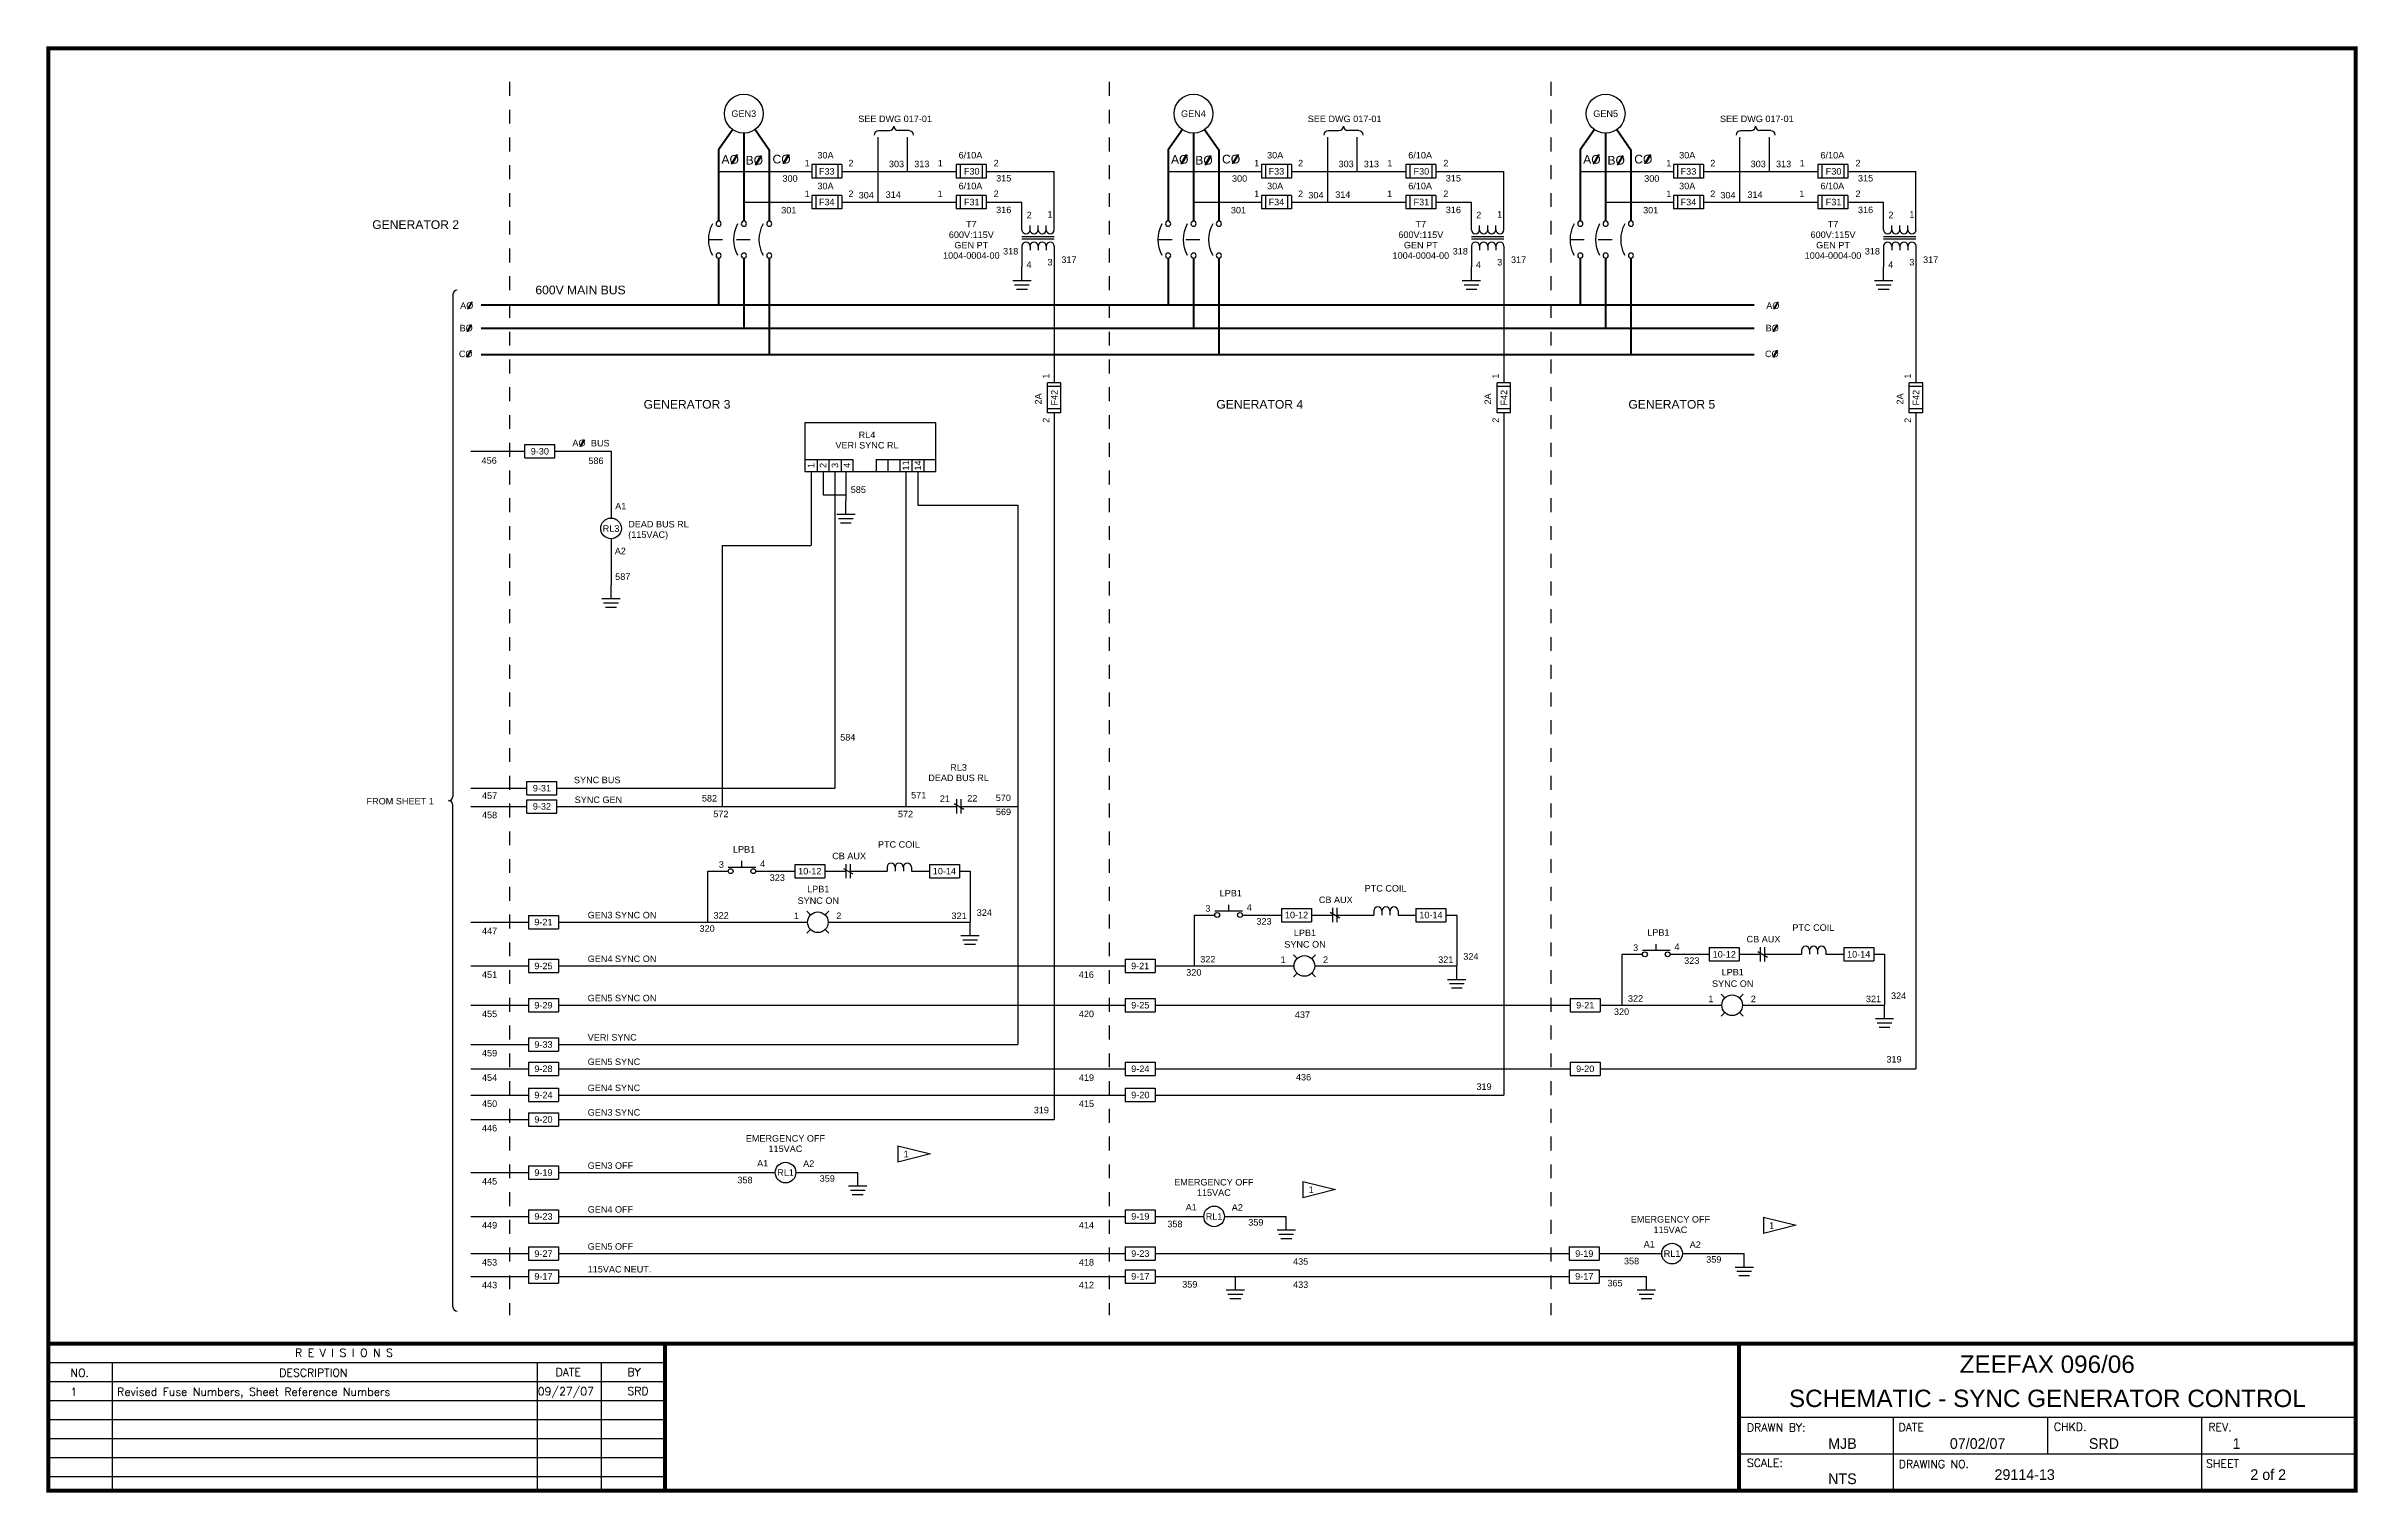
# Model space of a CAD drawing. Extents: x 0.1 to 16.8, y -2.1 to 8.4.
import ezdxf
from ezdxf.enums import TextEntityAlignment as Align

# ---------------------------------------------------------------- set-up
doc = ezdxf.new("R2010")
doc.units = 0
doc.header["$MEASUREMENT"] = 0
doc.linetypes.add('DASHED2', pattern=[0.375, 0.25, -0.125])
doc.layers.get('0').update_dxf_attribs({"linetype": 'CONTINUOUS'})
doc.layers.add('DRAWING', color=7, linetype='CONTINUOUS')
doc.styles.add('A1', font='A1.shx')
doc.styles.add('ROMAND', font='ROMAND.shx')
doc.styles.get("Standard").update_dxf_attribs({"font": 'ARIAL.TTF'})

# ---------------------------------------------------------------- blocks, each defined once
blk = doc.blocks.new('gnd')
for p, q in [((0, -0.099), (0, 0)), ((0.066, -0.099), (-0.066, -0.099)), ((0.053, -0.13), (-0.053, -0.13)), ((0.039, -0.161), (-0.039, -0.161))]:
    blk.add_line(p, q)
blk = doc.blocks.new('connection')
blk.add_circle((0.074, 0), 0.0744)
blk = doc.blocks.new('CircuitBreaker')
blk.add_arc((-0.172, -0.134), 0.243, 331.7071, 28.2929)
at = {"xscale": 0.25, "yscale": 0.25, "zscale": 0.25}
for p in [(-0.019, -0.019), (-0.019, -0.249)]:
    blk.add_blockref('connection', p, dxfattribs=at)
blk = doc.blocks.new('B_phase')
h = blk.add_hatch(color=256)
h.paths.add_polyline_path([(0.094, -0.031), (0.101, -0.031), (0.139, 0.033), (0.131, 0.033)], flags=16)
h.paths.add_polyline_path([(0.01, -0.048), (0.158, -0.048), (0.158, 0.049), (0.01, 0.049)], flags=9)
for p, q in [((0.131, 0.033), (0.094, -0.031)), ((0.139, 0.033), (0.101, -0.031)), ((0.131, 0.033), (0.139, 0.033)), ((0.101, -0.031), (0.094, -0.031))]:
    blk.add_line(p, q)
blk.add_text('BO', height=0.0625).set_placement((0.025, -0.03))
blk = doc.blocks.new('A_phase')
h = blk.add_hatch(color=256)
h.paths.add_polyline_path([(0.1, -0.033), (0.108, -0.033), (0.145, 0.031), (0.137, 0.031)], flags=16)
h.paths.add_polyline_path([(0.01, -0.05), (0.165, -0.05), (0.165, 0.047), (0.01, 0.047)], flags=9)
for p, q in [((0.137, 0.031), (0.1, -0.033)), ((0.145, 0.031), (0.108, -0.033)), ((0.137, 0.031), (0.145, 0.031)), ((0.108, -0.033), (0.1, -0.033))]:
    blk.add_line(p, q)
blk.add_text('AO', height=0.0625).set_placement((0.029, -0.032))
blk = doc.blocks.new('C_phase')
h = blk.add_hatch(color=256)
h.paths.add_polyline_path([(0.099, -0.026), (0.107, -0.026), (0.144, 0.038), (0.136, 0.038)], flags=16)
h.paths.add_polyline_path([(0.013, -0.043), (0.168, -0.043), (0.168, 0.054), (0.013, 0.054)], flags=9)
for p, q in [((0.136, 0.038), (0.099, -0.026)), ((0.144, 0.038), (0.107, -0.026)), ((0.136, 0.038), (0.144, 0.038)), ((0.107, -0.026), (0.099, -0.026))]:
    blk.add_line(p, q)
blk.add_text('CO', height=0.0625).set_placement((0.025, -0.025))
blk = doc.blocks.new('N_C_contact')
for p, q in [((0.051, 0.031), (-0.051, 0.031)), ((0.051, 0), (-0.051, 0)), ((-0.02, -0.019), (0.02, 0.05))]:
    blk.add_line(p, q)

msp = doc.modelspace()

# ---------------------------------------------------------------- linework, layer by layer
at = {"color": 7}
for p, q in [((0.107, -0.993), (0.107, -2.053)), ((0.107, -1.129), (4.552, -1.129)), ((0.568, -1.129), (0.568, -2.053)), ((3.63, -1.129), (3.63, -2.053)), ((4.091, -1.129), (4.091, -2.053)), ((0.107, -1.266), (4.552, -1.266)), ((0.107, -1.266), (4.552, -1.266)), ((0.107, -1.266), (4.552, -1.266)), ((0.107, -1.403), (4.552, -1.403)), ((0.107, -1.403), (4.552, -1.403)), ((0.107, -1.403), (4.552, -1.403)), ((0.107, -1.54), (4.552, -1.54)), ((12.294, -1.523), (16.739, -1.523)), ((13.405, -1.523), (13.405, -2.053)), ((14.516, -1.523), (14.516, -1.788)), ((15.628, -1.523), (15.628, -2.053)), ((0.107, -1.677), (4.552, -1.677)), ((0.107, -1.814), (4.552, -1.814)), ((12.294, -1.788), (16.739, -1.788)), ((0.107, -1.951), (4.552, -1.951))]:
    msp.add_line(p, q, dxfattribs=at)
at = {"color": 7, "const_width": 0.0288}
msp.add_lwpolyline([(16.739, -2.053), (16.739, 8.342), (0.107, 8.342), (0.107, -2.053)], close=True, dxfattribs=at)
for points in [[(0.107, -0.993), (16.739, -0.993)], [(4.552, -0.993), (4.552, -2.053)], [(12.294, -2.053), (12.294, -0.993)]]:
    msp.add_lwpolyline(points, dxfattribs=at)
at = {"layer": 'DRAWING', "color": 7, "linetype": 'DASHED2', "ltscale": 0.25}
for p, q in [((3.432, 8.099), (3.432, -0.787)), ((7.753, 8.099), (7.753, -0.787)), ((10.936, 8.099), (10.936, -0.787))]:
    msp.add_line(p, q, dxfattribs=at)
at = {"layer": 'DRAWING', "color": 7, "lineweight": 50}
for p, q in [((5.04, 7.756), (4.938, 7.61)), ((5.12, 7.731), (5.12, 7.097)), ((5.201, 7.756), (5.303, 7.61)), ((8.281, 7.756), (8.178, 7.61)), ((8.361, 7.731), (8.361, 7.097)), ((8.441, 7.756), (8.544, 7.61)), ((11.251, 7.756), (11.149, 7.61)), ((11.332, 7.731), (11.332, 7.097)), ((11.412, 7.756), (11.514, 7.61)), ((4.938, 7.61), (4.938, 7.097)), ((5.303, 7.61), (5.303, 7.097)), ((8.178, 7.61), (8.178, 7.097)), ((8.544, 7.61), (8.544, 7.097)), ((11.149, 7.61), (11.149, 7.097)), ((11.514, 7.61), (11.514, 7.097)), ((4.938, 6.829), (4.938, 6.494)), ((5.12, 6.829), (5.12, 6.325)), ((5.303, 6.829), (5.303, 6.136)), ((8.178, 6.829), (8.178, 6.494)), ((8.361, 6.829), (8.361, 6.325)), ((8.544, 6.829), (8.544, 6.136)), ((11.149, 6.829), (11.149, 6.494)), ((11.332, 6.829), (11.332, 6.325)), ((11.514, 6.829), (11.514, 6.136)), ((3.228, 6.494), (12.402, 6.494)), ((3.228, 6.325), (12.402, 6.325)), ((3.228, 6.136), (12.402, 6.136))]:
    msp.add_line(p, q, dxfattribs=at)
at = {"layer": 'DRAWING', "color": 7}
for p, q in [((6.088, 7.234), (6.088, 7.701)), ((6.092, 7.749), (6.171, 7.749)), ((6.202, 7.78), (6.202, 7.78)), ((6.312, 7.749), (6.233, 7.749)), ((6.301, 7.455), (6.301, 7.701)), ((6.343, 7.717), (6.343, 7.717)), ((9.329, 7.234), (9.329, 7.701)), ((9.333, 7.749), (9.411, 7.749)), ((9.443, 7.78), (9.443, 7.78)), ((9.552, 7.749), (9.474, 7.749)), ((9.542, 7.455), (9.542, 7.701)), ((9.584, 7.717), (9.584, 7.717)), ((12.299, 7.234), (12.299, 7.701)), ((12.304, 7.749), (12.382, 7.749)), ((12.413, 7.78), (12.413, 7.78)), ((12.523, 7.749), (12.444, 7.749)), ((12.513, 7.455), (12.513, 7.701)), ((12.554, 7.717), (12.554, 7.717)), ((5.827, 7.504), (5.611, 7.504)), ((5.611, 7.504), (5.611, 7.407)), ((5.639, 7.504), (5.639, 7.407)), ((5.798, 7.504), (5.798, 7.407)), ((5.827, 7.504), (5.827, 7.407)), ((6.867, 7.504), (6.651, 7.504)), ((6.651, 7.504), (6.651, 7.407)), ((6.679, 7.504), (6.679, 7.407)), ((6.838, 7.504), (6.838, 7.407)), ((6.867, 7.504), (6.867, 7.407)), ((9.067, 7.504), (8.851, 7.504)), ((8.851, 7.504), (8.851, 7.407)), ((8.88, 7.504), (8.88, 7.407)), ((9.039, 7.504), (9.039, 7.407)), ((9.067, 7.504), (9.067, 7.407)), ((10.107, 7.504), (9.891, 7.504)), ((9.891, 7.504), (9.891, 7.407)), ((9.92, 7.504), (9.92, 7.407)), ((10.079, 7.504), (10.079, 7.407)), ((10.107, 7.504), (10.107, 7.407)), ((12.038, 7.504), (11.822, 7.504)), ((11.822, 7.504), (11.822, 7.407)), ((11.85, 7.504), (11.85, 7.407)), ((12.01, 7.504), (12.01, 7.407)), ((12.038, 7.504), (12.038, 7.407)), ((13.078, 7.504), (12.862, 7.504)), ((12.862, 7.504), (12.862, 7.407)), ((12.89, 7.504), (12.89, 7.407)), ((13.049, 7.504), (13.049, 7.407)), ((13.078, 7.504), (13.078, 7.407)), ((4.938, 7.455), (5.611, 7.455)), ((5.827, 7.407), (5.611, 7.407)), ((5.827, 7.455), (6.651, 7.455)), ((6.867, 7.407), (6.651, 7.407)), ((6.867, 7.455), (7.358, 7.455)), ((7.358, 7.034), (7.358, 7.455)), ((8.178, 7.455), (8.851, 7.455)), ((9.067, 7.407), (8.851, 7.407)), ((9.067, 7.455), (9.891, 7.455)), ((10.107, 7.407), (9.891, 7.407)), ((10.107, 7.455), (10.599, 7.455)), ((10.599, 7.034), (10.599, 7.455)), ((11.149, 7.455), (11.822, 7.455)), ((12.038, 7.407), (11.822, 7.407)), ((12.038, 7.455), (12.862, 7.455)), ((13.078, 7.407), (12.862, 7.407)), ((13.078, 7.455), (13.569, 7.455)), ((13.569, 7.034), (13.569, 7.455)), ((5.12, 7.234), (5.611, 7.234)), ((5.827, 7.282), (5.611, 7.282)), ((5.611, 7.282), (5.611, 7.186)), ((5.827, 7.186), (5.611, 7.186)), ((5.639, 7.282), (5.639, 7.186)), ((5.798, 7.282), (5.798, 7.186)), ((5.827, 7.282), (5.827, 7.186)), ((5.827, 7.234), (6.651, 7.234)), ((6.867, 7.282), (6.651, 7.282)), ((6.651, 7.282), (6.651, 7.186)), ((6.867, 7.186), (6.651, 7.186)), ((6.679, 7.282), (6.679, 7.186)), ((6.838, 7.282), (6.838, 7.186)), ((6.867, 7.282), (6.867, 7.186)), ((6.867, 7.234), (7.125, 7.234)), ((7.125, 7.034), (7.125, 7.234)), ((8.361, 7.234), (8.851, 7.234)), ((9.067, 7.282), (8.851, 7.282)), ((8.851, 7.282), (8.851, 7.186)), ((9.067, 7.186), (8.851, 7.186)), ((8.88, 7.282), (8.88, 7.186)), ((9.039, 7.282), (9.039, 7.186)), ((9.067, 7.282), (9.067, 7.186)), ((9.067, 7.234), (9.891, 7.234)), ((10.107, 7.282), (9.891, 7.282)), ((9.891, 7.282), (9.891, 7.186)), ((10.107, 7.186), (9.891, 7.186)), ((9.92, 7.282), (9.92, 7.186)), ((10.079, 7.282), (10.079, 7.186)), ((10.107, 7.282), (10.107, 7.186)), ((10.107, 7.234), (10.365, 7.234)), ((10.365, 7.034), (10.365, 7.234)), ((11.332, 7.234), (11.822, 7.234)), ((12.038, 7.282), (11.822, 7.282)), ((11.822, 7.282), (11.822, 7.186)), ((12.038, 7.186), (11.822, 7.186)), ((11.85, 7.282), (11.85, 7.186)), ((12.01, 7.282), (12.01, 7.186)), ((12.038, 7.282), (12.038, 7.186)), ((12.038, 7.234), (12.862, 7.234)), ((13.078, 7.282), (12.862, 7.282)), ((12.862, 7.282), (12.862, 7.186)), ((13.078, 7.186), (12.862, 7.186)), ((12.89, 7.282), (12.89, 7.186)), ((13.049, 7.282), (13.049, 7.186)), ((13.078, 7.282), (13.078, 7.186)), ((13.078, 7.234), (13.336, 7.234)), ((13.336, 7.034), (13.336, 7.234)), ((7.183, 7.034), (7.183, 7.064)), ((7.241, 7.034), (7.241, 7.064)), ((7.3, 7.034), (7.3, 7.064)), ((10.424, 7.034), (10.424, 7.064)), ((10.482, 7.034), (10.482, 7.064)), ((10.54, 7.034), (10.54, 7.064)), ((13.394, 7.034), (13.394, 7.064)), ((13.453, 7.034), (13.453, 7.064)), ((13.511, 7.034), (13.511, 7.064)), ((7.358, 6.984), (7.125, 6.984)), ((7.358, 6.966), (7.125, 6.966)), ((7.125, 6.916), (7.125, 6.768)), ((7.183, 6.916), (7.183, 6.887)), ((7.241, 6.916), (7.241, 6.887)), ((7.3, 6.916), (7.3, 6.887)), ((7.358, 6.916), (7.358, 5.932)), ((10.599, 6.984), (10.365, 6.984)), ((10.599, 6.966), (10.365, 6.966)), ((10.365, 6.916), (10.365, 6.768)), ((10.424, 6.916), (10.424, 6.887)), ((10.482, 6.916), (10.482, 6.887)), ((10.54, 6.916), (10.54, 6.887)), ((10.599, 6.916), (10.599, 5.932)), ((13.569, 6.984), (13.336, 6.984)), ((13.569, 6.966), (13.336, 6.966)), ((13.336, 6.916), (13.336, 6.768)), ((13.394, 6.916), (13.394, 6.887)), ((13.453, 6.916), (13.453, 6.887)), ((13.511, 6.916), (13.511, 6.887)), ((13.569, 6.916), (13.569, 5.932)), ((3.024, 6.568), (3.024, 2.951)), ((3.055, 6.599), (3.055, 6.599)), ((7.31, 5.716), (7.31, 5.932)), ((7.406, 5.932), (7.31, 5.932)), ((7.406, 5.904), (7.31, 5.904)), ((7.406, 5.716), (7.406, 5.932)), ((10.55, 5.716), (10.55, 5.932)), ((10.647, 5.932), (10.55, 5.932)), ((10.647, 5.904), (10.55, 5.904)), ((10.647, 5.716), (10.647, 5.932)), ((13.521, 5.716), (13.521, 5.932)), ((13.618, 5.932), (13.521, 5.932)), ((13.618, 5.904), (13.521, 5.904)), ((13.618, 5.716), (13.618, 5.932)), ((7.406, 5.744), (7.31, 5.744)), ((7.406, 5.716), (7.31, 5.716)), ((7.358, 5.716), (7.358, 0.623)), ((10.647, 5.744), (10.55, 5.744)), ((10.647, 5.716), (10.55, 5.716)), ((10.599, 5.716), (10.599, 0.799)), ((13.618, 5.744), (13.521, 5.744)), ((13.618, 5.716), (13.521, 5.716)), ((13.569, 5.716), (13.569, 0.988)), ((5.561, 5.643), (5.561, 5.293)), ((6.504, 5.643), (5.561, 5.643)), ((6.504, 5.293), (6.504, 5.643)), ((3.153, 5.438), (3.542, 5.438)), ((3.542, 5.486), (3.758, 5.486)), ((3.542, 5.39), (3.542, 5.486)), ((3.542, 5.39), (3.758, 5.39)), ((3.758, 5.39), (3.758, 5.486)), ((3.758, 5.438), (4.163, 5.438)), ((4.163, 5.438), (4.163, 4.956)), ((5.561, 5.379), (5.907, 5.379)), ((5.648, 5.379), (5.648, 5.293)), ((5.734, 5.379), (5.734, 5.293)), ((5.821, 5.379), (5.821, 5.293)), ((5.907, 5.379), (5.907, 5.293)), ((6.073, 5.379), (6.073, 5.293)), ((6.073, 5.379), (6.504, 5.379)), ((6.159, 5.379), (6.159, 5.293)), ((6.245, 5.379), (6.245, 5.293)), ((6.332, 5.379), (6.332, 5.293)), ((6.418, 5.379), (6.418, 5.293)), ((5.561, 5.293), (6.504, 5.293)), ((5.605, 5.293), (5.605, 4.76)), ((5.691, 5.293), (5.691, 5.125)), ((5.777, 5.29), (5.777, 3.009)), ((5.856, 5.293), (5.856, 5.081)), ((6.288, 5.293), (6.288, 2.879)), ((6.375, 5.293), (6.375, 5.05)), ((5.691, 5.125), (5.855, 5.125)), ((6.375, 5.05), (7.096, 5.05)), ((7.096, 5.05), (7.096, 1.163)), ((4.163, 4.807), (4.163, 4.474)), ((4.963, 4.76), (5.604, 4.76)), ((4.963, 4.759), (4.963, 2.879)), ((3.153, 3.009), (3.557, 3.009)), ((3.557, 3.058), (3.773, 3.058)), ((3.557, 2.961), (3.557, 3.058)), ((3.773, 2.961), (3.773, 3.058)), ((3.773, 3.009), (5.777, 3.009)), ((2.992, 2.92), (2.992, 2.92)), ((3.024, -0.728), (3.024, 2.889)), ((3.153, 2.879), (3.557, 2.879)), ((3.557, 2.961), (3.773, 2.961)), ((3.557, 2.927), (3.773, 2.927)), ((3.557, 2.831), (3.557, 2.927)), ((3.773, 2.831), (3.773, 2.927)), ((3.773, 2.879), (6.656, 2.879)), ((6.687, 2.879), (7.096, 2.879)), ((3.557, 2.831), (3.773, 2.831)), ((4.86, 2.412), (5.007, 2.412)), ((4.86, 2.045), (4.86, 2.412)), ((5.007, 2.442), (5.206, 2.442)), ((5.107, 2.442), (5.107, 2.486)), ((5.206, 2.412), (5.488, 2.412)), ((5.488, 2.46), (5.704, 2.46)), ((5.488, 2.46), (5.488, 2.363)), ((5.488, 2.363), (5.704, 2.363)), ((5.704, 2.46), (5.704, 2.363)), ((5.704, 2.412), (5.857, 2.412)), ((5.888, 2.412), (6.153, 2.412)), ((6.153, 2.441), (6.153, 2.412)), ((6.211, 2.441), (6.211, 2.412)), ((6.27, 2.441), (6.27, 2.412)), ((6.328, 2.441), (6.328, 2.412)), ((6.328, 2.412), (6.458, 2.412)), ((6.458, 2.46), (6.674, 2.46)), ((6.458, 2.46), (6.458, 2.363)), ((6.458, 2.363), (6.674, 2.363)), ((6.674, 2.46), (6.674, 2.363)), ((6.674, 2.412), (6.751, 2.412)), ((6.751, 2.412), (6.751, 2.045)), ((8.615, 2.126), (8.615, 2.17)), ((3.153, 2.045), (3.568, 2.045)), ((3.568, 2.093), (3.568, 1.997)), ((3.568, 2.093), (3.784, 2.093)), ((3.784, 2.093), (3.784, 1.997)), ((3.784, 2.045), (5.579, 2.045)), ((5.601, 2.097), (5.574, 2.124)), ((5.706, 2.097), (5.733, 2.124)), ((5.728, 2.045), (6.751, 2.045)), ((8.368, 2.096), (8.515, 2.096)), ((8.368, 1.729), (8.368, 2.096)), ((8.515, 2.126), (8.714, 2.126)), ((8.714, 2.096), (8.996, 2.096)), ((8.996, 2.144), (9.212, 2.144)), ((8.996, 2.144), (8.996, 2.048)), ((8.996, 2.048), (9.212, 2.048)), ((9.212, 2.144), (9.212, 2.048)), ((9.212, 2.096), (9.365, 2.096)), ((9.396, 2.096), (9.661, 2.096)), ((9.661, 2.125), (9.661, 2.096)), ((9.719, 2.125), (9.719, 2.096)), ((9.777, 2.125), (9.777, 2.096)), ((9.836, 2.125), (9.836, 2.096)), ((9.836, 2.096), (9.965, 2.096)), ((9.965, 2.144), (9.965, 2.048)), ((9.965, 2.144), (10.181, 2.144)), ((9.965, 2.048), (10.181, 2.048)), ((10.181, 2.144), (10.181, 2.048)), ((10.181, 2.096), (10.259, 2.096)), ((10.259, 2.096), (10.259, 1.729)), ((3.568, 1.997), (3.784, 1.997)), ((5.601, 1.992), (5.574, 1.965)), ((5.706, 1.992), (5.733, 1.965)), ((11.598, 1.843), (11.797, 1.843)), ((11.697, 1.843), (11.697, 1.887)), ((12.079, 1.861), (12.295, 1.861)), ((12.079, 1.861), (12.079, 1.765)), ((12.295, 1.861), (12.295, 1.765)), ((12.743, 1.842), (12.743, 1.813)), ((12.802, 1.842), (12.802, 1.813)), ((12.86, 1.842), (12.86, 1.813)), ((12.919, 1.842), (12.919, 1.813)), ((13.048, 1.861), (13.048, 1.765)), ((13.048, 1.861), (13.264, 1.861)), ((13.264, 1.861), (13.264, 1.765)), ((3.153, 1.729), (3.568, 1.729)), ((3.568, 1.777), (3.568, 1.681)), ((3.568, 1.777), (3.784, 1.777)), ((3.568, 1.681), (3.784, 1.681)), ((3.784, 1.777), (3.784, 1.681)), ((3.784, 1.729), (7.869, 1.729)), ((7.869, 1.777), (7.869, 1.681)), ((7.869, 1.777), (8.085, 1.777)), ((7.869, 1.681), (8.085, 1.681)), ((8.085, 1.777), (8.085, 1.681)), ((8.085, 1.729), (9.087, 1.729)), ((9.109, 1.782), (9.082, 1.809)), ((9.109, 1.677), (9.082, 1.65)), ((9.214, 1.782), (9.241, 1.809)), ((9.214, 1.677), (9.241, 1.65)), ((9.236, 1.729), (10.259, 1.729)), ((11.451, 1.813), (11.598, 1.813)), ((11.451, 1.446), (11.451, 1.813)), ((11.797, 1.813), (12.079, 1.813)), ((12.079, 1.765), (12.295, 1.765)), ((12.295, 1.813), (12.448, 1.813)), ((12.479, 1.813), (12.743, 1.813)), ((12.919, 1.813), (13.048, 1.813)), ((13.048, 1.765), (13.264, 1.765)), ((13.264, 1.813), (13.342, 1.813)), ((13.342, 1.813), (13.342, 1.446)), ((12.192, 1.499), (12.165, 1.526)), ((12.297, 1.499), (12.324, 1.526)), ((3.153, 1.446), (3.568, 1.446)), ((3.568, 1.494), (3.568, 1.398)), ((3.568, 1.494), (3.784, 1.494)), ((3.568, 1.398), (3.784, 1.398)), ((3.784, 1.494), (3.784, 1.398)), ((3.784, 1.446), (7.87, 1.446)), ((7.87, 1.494), (8.086, 1.494)), ((7.87, 1.494), (7.87, 1.398)), ((7.87, 1.398), (8.086, 1.398)), ((8.086, 1.494), (8.086, 1.398)), ((8.086, 1.446), (11.077, 1.446)), ((11.077, 1.494), (11.077, 1.398)), ((11.077, 1.494), (11.293, 1.494)), ((11.077, 1.398), (11.293, 1.398)), ((11.293, 1.494), (11.293, 1.398)), ((11.293, 1.446), (12.17, 1.446)), ((12.192, 1.394), (12.165, 1.367)), ((12.297, 1.394), (12.324, 1.367)), ((12.319, 1.446), (13.342, 1.446)), ((3.568, 1.211), (3.784, 1.211)), ((3.568, 1.211), (3.568, 1.115)), ((3.784, 1.211), (3.784, 1.115)), ((3.153, 1.163), (3.568, 1.163)), ((3.568, 1.115), (3.784, 1.115)), ((3.568, 1.036), (3.784, 1.036)), ((3.568, 1.036), (3.568, 0.939)), ((3.784, 1.163), (7.096, 1.163)), ((3.784, 1.036), (3.784, 0.939)), ((7.87, 1.036), (8.086, 1.036)), ((7.87, 1.036), (7.87, 0.939)), ((8.086, 1.036), (8.086, 0.939)), ((11.077, 1.036), (11.293, 1.036)), ((11.077, 1.036), (11.077, 0.939)), ((11.293, 1.036), (11.293, 0.939)), ((3.153, 0.988), (3.568, 0.988)), ((3.568, 0.939), (3.784, 0.939)), ((3.568, 0.848), (3.784, 0.848)), ((3.568, 0.848), (3.568, 0.751)), ((3.784, 0.988), (7.87, 0.988)), ((3.784, 0.848), (3.784, 0.751)), ((7.87, 0.939), (8.086, 0.939)), ((7.87, 0.848), (8.086, 0.848)), ((7.87, 0.848), (7.87, 0.751)), ((8.086, 0.988), (11.077, 0.988)), ((8.086, 0.848), (8.086, 0.751)), ((11.077, 0.939), (11.293, 0.939)), ((11.293, 0.988), (13.569, 0.988)), ((3.153, 0.799), (3.568, 0.799)), ((3.568, 0.751), (3.784, 0.751)), ((3.568, 0.671), (3.784, 0.671)), ((3.568, 0.671), (3.568, 0.575)), ((3.784, 0.799), (7.87, 0.799)), ((3.784, 0.671), (3.784, 0.575)), ((7.87, 0.751), (8.086, 0.751)), ((8.086, 0.799), (10.599, 0.799)), ((3.153, 0.623), (3.568, 0.623)), ((3.568, 0.575), (3.784, 0.575)), ((3.784, 0.623), (7.358, 0.623)), ((6.231, 0.433), (6.466, 0.374)), ((6.231, 0.433), (6.231, 0.315)), ((6.466, 0.374), (6.231, 0.315)), ((3.153, 0.24), (3.568, 0.24)), ((3.568, 0.288), (3.784, 0.288)), ((3.568, 0.288), (3.568, 0.192)), ((3.568, 0.192), (3.784, 0.192)), ((3.784, 0.288), (3.784, 0.192)), ((3.784, 0.24), (5.347, 0.24)), ((5.496, 0.24), (5.941, 0.24)), ((9.149, 0.176), (9.385, 0.117)), ((9.149, 0.176), (9.149, 0.058)), ((9.385, 0.117), (9.149, 0.058)), ((3.153, -0.076), (3.568, -0.076)), ((3.568, -0.028), (3.784, -0.028)), ((3.568, -0.028), (3.568, -0.125)), ((3.568, -0.125), (3.784, -0.125)), ((3.784, -0.028), (3.784, -0.125)), ((3.784, -0.076), (7.87, -0.076)), ((7.87, -0.028), (8.086, -0.028)), ((7.87, -0.028), (7.87, -0.125)), ((7.87, -0.125), (8.086, -0.125)), ((8.086, -0.028), (8.086, -0.125)), ((8.086, -0.076), (8.436, -0.076)), ((8.585, -0.076), (9.03, -0.076)), ((12.469, -0.081), (12.705, -0.14)), ((12.469, -0.081), (12.469, -0.199)), ((12.705, -0.14), (12.469, -0.199)), ((3.568, -0.295), (3.784, -0.295)), ((3.568, -0.295), (3.568, -0.392)), ((3.784, -0.295), (3.784, -0.392)), ((7.87, -0.295), (8.086, -0.295)), ((7.87, -0.295), (7.87, -0.392)), ((8.086, -0.295), (8.086, -0.392)), ((11.07, -0.295), (11.07, -0.392)), ((11.07, -0.295), (11.286, -0.295)), ((11.286, -0.295), (11.286, -0.392)), ((3.153, -0.344), (3.568, -0.344)), ((3.568, -0.392), (3.784, -0.392)), ((3.568, -0.46), (3.784, -0.46)), ((3.568, -0.46), (3.568, -0.556)), ((3.784, -0.344), (7.87, -0.344)), ((3.784, -0.46), (3.784, -0.556)), ((7.87, -0.392), (8.086, -0.392)), ((7.87, -0.46), (8.086, -0.46)), ((7.87, -0.46), (7.87, -0.556)), ((8.086, -0.344), (11.07, -0.344)), ((8.086, -0.46), (8.086, -0.556)), ((11.07, -0.392), (11.286, -0.392)), ((11.07, -0.46), (11.286, -0.46)), ((11.07, -0.46), (11.07, -0.556)), ((11.286, -0.344), (11.737, -0.344)), ((11.286, -0.46), (11.286, -0.556)), ((11.886, -0.344), (12.331, -0.344)), ((3.153, -0.508), (3.568, -0.508)), ((3.568, -0.556), (3.784, -0.556)), ((3.784, -0.508), (7.87, -0.508)), ((7.87, -0.556), (8.086, -0.556)), ((8.086, -0.508), (11.07, -0.508)), ((11.07, -0.556), (11.286, -0.556)), ((11.286, -0.508), (11.626, -0.508)), ((3.055, -0.759), (3.055, -0.759))]:
    msp.add_line(p, q, dxfattribs=at)
at = {"layer": 'DRAWING', "color": 7, "linetype": 'DASHED2', "ltscale": 0.09375}
for p, q in [((4.867, 6.963), (5.232, 6.963)), ((8.107, 6.963), (8.473, 6.963)), ((11.078, 6.963), (11.443, 6.963))]:
    msp.add_line(p, q, dxfattribs=at)
at = {"layer": 'DRAWING', "color": 7}
for centre, radius in [((5.12, 7.871), 0.14), ((8.361, 7.871), 0.14), ((11.332, 7.871), 0.14), ((5.025, 2.412), 0.0176), ((5.189, 2.412), 0.0176), ((8.532, 2.096), 0.0176), ((8.697, 2.096), 0.0176), ((11.615, 1.813), 0.0176), ((11.779, 1.813), 0.0176)]:
    msp.add_circle(centre, radius, dxfattribs=at)
for centre, radius, start, end in [((6.092, 7.717), 0.0312, 90, 180), ((6.171, 7.78), 0.0312, 270, 0), ((6.233, 7.78), 0.0312, 180, 270), ((6.312, 7.717), 0.0312, 0, 90), ((9.333, 7.717), 0.0312, 90, 180), ((9.411, 7.78), 0.0312, 270, 0), ((9.474, 7.78), 0.0312, 180, 270), ((9.552, 7.717), 0.0312, 0, 90), ((12.304, 7.717), 0.0312, 90, 180), ((12.382, 7.78), 0.0312, 270, 0), ((12.444, 7.78), 0.0312, 180, 270), ((12.523, 7.717), 0.0312, 0, 90), ((7.154, 7.034), 0.0292, 180, 0), ((7.212, 7.034), 0.0292, 180, 0), ((7.271, 7.034), 0.0292, 180, 0), ((7.329, 7.034), 0.0292, 180, 0), ((10.394, 7.034), 0.0292, 180, 0), ((10.453, 7.034), 0.0292, 180, 0), ((10.511, 7.034), 0.0292, 180, 0), ((10.57, 7.034), 0.0292, 180, 0), ((13.365, 7.034), 0.0292, 180, 0), ((13.423, 7.034), 0.0292, 180, 0), ((13.482, 7.034), 0.0292, 180, 0), ((13.54, 7.034), 0.0292, 180, 0), ((7.154, 6.916), 0.0292, 0, 180), ((7.212, 6.916), 0.0292, 0, 180), ((7.271, 6.916), 0.0292, 0, 180), ((7.329, 6.916), 0.0292, 0, 180), ((10.394, 6.916), 0.0292, 0, 180), ((10.453, 6.916), 0.0292, 0, 180), ((10.511, 6.916), 0.0292, 0, 180), ((10.57, 6.916), 0.0292, 0, 180), ((13.365, 6.916), 0.0292, 0, 180), ((13.423, 6.916), 0.0292, 0, 180), ((13.482, 6.916), 0.0292, 0, 180), ((13.54, 6.916), 0.0292, 0, 180), ((3.055, 6.568), 0.0312, 90, 180), ((2.992, 2.951), 0.0312, 270, 0), ((2.992, 2.889), 0.0312, 0, 90), ((6.182, 2.441), 0.0292, 0, 180), ((6.24, 2.441), 0.0292, 0, 180), ((6.299, 2.441), 0.0292, 0, 180), ((9.69, 2.125), 0.0292, 0, 180), ((9.748, 2.125), 0.0292, 0, 180), ((9.807, 2.125), 0.0292, 0, 180), ((12.773, 1.842), 0.0292, 0, 180), ((12.831, 1.842), 0.0292, 0, 180), ((12.889, 1.842), 0.0292, 0, 180), ((3.055, -0.728), 0.0312, 180, 270)]:
    msp.add_arc(centre, radius, start, end, dxfattribs=at)

# ---------------------------------------------------------------- block references
for name, p in [('A_phase', (4.93, 7.542)), ('B_phase', (5.108, 7.534)), ('C_phase', (5.302, 7.537)), ('A_phase', (8.17, 7.542)), ('B_phase', (8.349, 7.534)), ('C_phase', (8.542, 7.537)), ('A_phase', (11.141, 7.542)), ('B_phase', (11.32, 7.534)), ('C_phase', (11.513, 7.537)), ('gnd', (5.856, 5.081)), ('gnd', (4.163, 4.474)), ('gnd', (6.751, 2.045)), ('gnd', (10.259, 1.729)), ('gnd', (13.342, 1.446)), ('connection', (5.347, 0.24)), ('gnd', (5.941, 0.24)), ('connection', (8.436, -0.076)), ('gnd', (9.03, -0.076)), ('connection', (11.737, -0.344)), ('gnd', (12.331, -0.344)), ('gnd', (8.663, -0.508)), ('gnd', (11.626, -0.508))]:
    msp.add_blockref(name, p, dxfattribs=at)
at = {"layer": 'DRAWING', "color": 7, "xscale": -1}
for name, p in [('CircuitBreaker', (4.938, 7.097)), ('CircuitBreaker', (5.12, 7.097)), ('CircuitBreaker', (5.303, 7.097)), ('CircuitBreaker', (8.178, 7.097)), ('CircuitBreaker', (8.361, 7.097)), ('CircuitBreaker', (8.544, 7.097)), ('CircuitBreaker', (11.149, 7.097)), ('CircuitBreaker', (11.332, 7.097)), ('CircuitBreaker', (11.514, 7.097)), ('gnd', (7.125, 6.768)), ('gnd', (10.365, 6.768)), ('gnd', (13.336, 6.768))]:
    msp.add_blockref(name, p, dxfattribs=at)
at = {"layer": 'DRAWING', "color": 7, "xscale": 0.75, "yscale": 0.75}
for name, p in [('A_phase', (3.054, 6.488)), ('A_phase', (12.468, 6.488)), ('B_phase', (3.053, 6.325)), ('B_phase', (12.467, 6.325)), ('C_phase', (3.048, 6.135)), ('C_phase', (12.462, 6.135)), ('A_phase', (3.863, 5.498))]:
    msp.add_blockref(name, p, dxfattribs=at)
at = {"layer": 'DRAWING', "color": 7}
for name, p, rotation in [('connection', (4.163, 4.956), 270), ('N_C_contact', (6.656, 2.879), 270), ('N_C_contact', (5.857, 2.412), 270), ('connection', (5.654, 1.97), 90), ('N_C_contact', (9.365, 2.096), 270), ('N_C_contact', (12.448, 1.813), 270), ('connection', (9.161, 1.655), 90), ('connection', (12.244, 1.372), 90)]:
    msp.add_blockref(name, p, dxfattribs=dict(at, rotation=rotation))

# ---------------------------------------------------------------- texts
at = {"color": 7}
for s, height, style, p in [('R E V I S I O N S', 0.05763, 'ROMAND', (1.885, -1.087)), ('NO.', 0.0576, 'ROMAND', (0.267, -1.232)), ('1', 0.0576, 'ROMAND', (0.267, -1.369)), ('Revised Fuse Numbers, Sheet Reference Numbers', 0.05763, 'ROMAND', (0.603, -1.368)), ('DESCRIPTION', 0.05763, 'ROMAND', (1.772, -1.231)), ('09/27/07', 0.0576, 'ROMAND', (3.635, -1.365)), ('DATE', 0.0576, 'ROMAND', (3.763, -1.227)), ('SRD', 0.0576, 'ROMAND', (4.281, -1.363)), ('BY', 0.0576, 'ROMAND', (4.281, -1.226)), ('DRAWN BY:', 0.0576, 'ROMAND', (12.35, -1.626)), ('DATE', 0.0576, 'ROMAND', (13.443, -1.624)), ('CHKD.', 0.0576, 'ROMAND', (14.563, -1.621)), ('REV.', 0.0576, 'ROMAND', (15.676, -1.623)), ('SCALE:', 0.0576, 'ROMAND', (12.35, -1.881)), ('MJB', 0.0769, 'A1', (12.936, -1.751)), ('DRAWING NO.', 0.05763, 'ROMAND', (13.445, -1.889)), ('07/02/07', 0.0769, 'A1', (13.813, -1.751)), ('SRD', 0.0769, 'A1', (14.815, -1.751)), ('SHEET', 0.0576, 'ROMAND', (15.66, -1.886)), ('1', 0.0769, 'A1', (15.851, -1.751)), ('NTS', 0.0769, 'A1', (12.936, -2.005)), ('29114-13', 0.0769, 'A1', (14.135, -1.975)), ('2 of 2', 0.0769, 'A1', (15.979, -1.975))]:
    msp.add_text(s, height=height, dxfattribs=dict(at, style=style)).set_placement(p)
at = {"layer": 'DRAWING', "color": 7}
for s, p in [('GEN3', (5.12, 7.871)), ('GEN4', (8.361, 7.871)), ('GEN5', (11.332, 7.871)), ('F33', (5.718, 7.455)), ('F30', (6.763, 7.455)), ('F33', (8.959, 7.455)), ('F30', (10.004, 7.455)), ('F33', (11.929, 7.455)), ('F30', (12.975, 7.455)), ('F34', (5.718, 7.234)), ('F31', (6.763, 7.234)), ('F34', (8.959, 7.234)), ('F31', (10.004, 7.234)), ('F34', (11.929, 7.234)), ('F31', (12.975, 7.234)), ('9-30', (3.65, 5.438)), ('RL3', (4.163, 4.881)), ('9-31', (3.665, 3.01)), ('9-32', (3.665, 2.879)), ('10-12', (5.596, 2.412)), ('10-14', (6.566, 2.412)), ('9-21', (3.676, 2.045)), ('10-12', (9.104, 2.096)), ('10-14', (10.073, 2.096)), ('10-12', (12.187, 1.813)), ('10-14', (13.156, 1.813)), ('9-25', (3.676, 1.729)), ('9-21', (7.977, 1.729)), ('9-29', (3.676, 1.446)), ('9-25', (7.978, 1.446)), ('9-21', (11.185, 1.446)), ('9-33', (3.676, 1.163)), ('9-28', (3.676, 0.988)), ('9-24', (7.978, 0.988)), ('9-20', (11.185, 0.988)), ('9-24', (3.676, 0.799)), ('9-20', (7.978, 0.799)), ('9-20', (3.676, 0.623)), ('9-19', (3.676, 0.24)), ('RL1', (5.421, 0.24)), ('9-23', (3.676, -0.076)), ('9-19', (7.978, -0.076)), ('RL1', (8.51, -0.076)), ('9-27', (3.676, -0.344)), ('9-23', (7.978, -0.344)), ('9-19', (11.178, -0.344)), ('RL1', (11.811, -0.344)), ('9-17', (3.676, -0.508)), ('9-17', (7.978, -0.508)), ('9-17', (11.178, -0.508))]:
    msp.add_text(s, height=0.0469, dxfattribs=at).set_placement(p, align=Align.MIDDLE_CENTER)
for s, height, p in [('SEE DWG 017-01', 0.04688, (5.945, 7.81)), ('SEE DWG 017-01', 0.04688, (9.185, 7.81)), ('SEE DWG 017-01', 0.04688, (12.156, 7.81)), ('1', 0.0469, (5.558, 7.491)), ('2', 0.0469, (5.874, 7.491)), ('303', 0.0469, (6.166, 7.485)), ('313', 0.0469, (6.348, 7.485)), ('1', 0.0469, (6.518, 7.491)), ('2', 0.0469, (6.921, 7.491)), ('1', 0.0469, (8.799, 7.491)), ('2', 0.0469, (9.115, 7.491)), ('303', 0.0469, (9.407, 7.485)), ('313', 0.0469, (9.589, 7.485)), ('1', 0.0469, (9.759, 7.491)), ('2', 0.0469, (10.162, 7.491)), ('1', 0.0469, (11.769, 7.491)), ('2', 0.0469, (12.086, 7.491)), ('303', 0.0469, (12.377, 7.485)), ('313', 0.0469, (12.56, 7.485)), ('1', 0.0469, (12.73, 7.491)), ('2', 0.0469, (13.133, 7.491)), ('300', 0.0469, (5.399, 7.38)), ('315', 0.0469, (6.939, 7.382)), ('300', 0.0469, (8.639, 7.38)), ('315', 0.0469, (10.18, 7.382)), ('300', 0.0469, (11.61, 7.38)), ('315', 0.0469, (13.151, 7.382)), ('301', 0.0469, (5.39, 7.152)), ('1', 0.0469, (5.558, 7.27)), ('2', 0.0469, (5.874, 7.27)), ('304', 0.0469, (5.948, 7.26)), ('314', 0.0469, (6.143, 7.264)), ('1', 0.0469, (6.517, 7.27)), ('2', 0.0469, (6.921, 7.27)), ('316', 0.0469, (6.939, 7.154)), ('2', 0.0469, (7.159, 7.117)), ('1', 0.0469, (7.309, 7.122)), ('301', 0.0469, (8.631, 7.152)), ('1', 0.0469, (8.799, 7.27)), ('2', 0.0469, (9.115, 7.27)), ('304', 0.0469, (9.189, 7.26)), ('314', 0.0469, (9.383, 7.264)), ('1', 0.0469, (9.757, 7.27)), ('2', 0.0469, (10.162, 7.27)), ('316', 0.0469, (10.18, 7.154)), ('2', 0.0469, (10.399, 7.117)), ('1', 0.0469, (10.55, 7.122)), ('301', 0.0469, (11.602, 7.152)), ('1', 0.0469, (11.769, 7.27)), ('2', 0.0469, (12.086, 7.27)), ('304', 0.0469, (12.159, 7.26)), ('314', 0.0469, (12.354, 7.264)), ('1', 0.0469, (12.728, 7.27)), ('2', 0.0469, (13.133, 7.27)), ('316', 0.0469, (13.151, 7.154)), ('2', 0.0469, (13.37, 7.117)), ('1', 0.0469, (13.521, 7.122)), ('GENERATOR 2', 0.0625, (2.442, 7.04)), ('318', 0.0469, (6.989, 6.856)), ('317', 0.0469, (7.409, 6.795)), ('318', 0.0469, (10.23, 6.856)), ('317', 0.0469, (10.65, 6.795)), ('318', 0.0469, (13.2, 6.856)), ('317', 0.0469, (13.62, 6.795)), ('4', 0.0469, (7.157, 6.759)), ('3', 0.0469, (7.309, 6.777)), ('4', 0.0469, (10.397, 6.759)), ('3', 0.0469, (10.55, 6.777)), ('4', 0.0469, (13.368, 6.759)), ('3', 0.0469, (13.521, 6.777)), ('600V MAIN BUS', 0.0625, (3.618, 6.569)), ('GENERATOR 3', 0.0625, (4.398, 5.745)), ('GENERATOR 4', 0.0625, (8.526, 5.745)), ('GENERATOR 5', 0.0625, (11.496, 5.745)), ('BUS', 0.0469, (4.018, 5.473)), ('456', 0.0469, (3.23, 5.348)), ('586', 0.0469, (4, 5.346)), ('585', 0.0469, (5.891, 5.138)), ('A1', 0.0469, (4.193, 5.019)), ('(115VAC)', 0.0469, (4.287, 4.814)), ('DEAD BUS RL', 0.04688, (4.287, 4.889)), ('A2', 0.0469, (4.19, 4.696)), ('587', 0.0469, (4.193, 4.511)), ('584', 0.0469, (5.815, 3.353)), ('SYNC BUS', 0.0469, (3.896, 3.046)), ('FROM SHEET 1', 0.04688, (2.401, 2.893)), ('457', 0.0469, (3.233, 2.933)), ('458', 0.0469, (3.233, 2.793)), ('SYNC GEN', 0.0469, (3.901, 2.903)), ('582', 0.0469, (4.818, 2.914)), ('572', 0.0469, (4.9, 2.801)), ('572', 0.0469, (6.231, 2.8)), ('571', 0.0469, (6.326, 2.936)), ('21', 0.0469, (6.533, 2.911)), ('22', 0.0469, (6.731, 2.914)), ('570', 0.0469, (6.936, 2.917)), ('569', 0.0469, (6.937, 2.816)), ('LPB1', 0.0469, (5.042, 2.546)), ('CB AUX', 0.0469, (5.757, 2.498)), ('PTC COIL', 0.0469, (6.087, 2.581)), ('3', 0.0469, (4.94, 2.436)), ('4', 0.0469, (5.238, 2.442)), ('323', 0.0469, (5.307, 2.342)), ('3', 0.0469, (8.447, 2.12)), ('LPB1', 0.0469, (8.55, 2.23)), ('4', 0.0469, (8.745, 2.127)), ('CB AUX', 0.0469, (9.265, 2.182)), ('PTC COIL', 0.0469, (9.595, 2.265)), ('447', 0.0469, (3.233, 1.958)), ('GEN3 SYNC ON', 0.04688, (3.995, 2.072)), ('320', 0.0469, (4.801, 1.975)), ('322', 0.0469, (4.902, 2.07)), ('1', 0.0469, (5.482, 2.067)), ('2', 0.0469, (5.787, 2.067)), ('321', 0.0469, (6.617, 2.067)), ('324', 0.0469, (6.799, 2.09)), ('323', 0.0469, (8.815, 2.027)), ('PTC COIL', 0.0469, (12.678, 1.982)), ('3', 0.0469, (11.53, 1.837)), ('LPB1', 0.0469, (11.632, 1.947)), ('4', 0.0469, (11.828, 1.844)), ('CB AUX', 0.0469, (12.348, 1.899)), ('451', 0.0469, (3.233, 1.643)), ('GEN4 SYNC ON', 0.04688, (3.995, 1.757)), ('416', 0.0469, (7.534, 1.643)), ('320', 0.0469, (8.309, 1.659)), ('322', 0.0469, (8.41, 1.754)), ('1', 0.0469, (8.989, 1.751)), ('2', 0.0469, (9.295, 1.751)), ('321', 0.0469, (10.125, 1.751)), ('324', 0.0469, (10.306, 1.774)), ('323', 0.0469, (11.898, 1.744)), ('GEN5 SYNC ON', 0.04688, (3.995, 1.474)), ('322', 0.0469, (11.493, 1.471)), ('1', 0.0469, (12.072, 1.468)), ('2', 0.0469, (12.378, 1.468)), ('321', 0.0469, (13.208, 1.468)), ('324', 0.0469, (13.389, 1.491)), ('455', 0.0469, (3.233, 1.36)), ('420', 0.0469, (7.535, 1.36)), ('437', 0.0469, (9.092, 1.354)), ('320', 0.0469, (11.392, 1.376)), ('VERI SYNC', 0.0469, (3.995, 1.191)), ('459', 0.0469, (3.233, 1.077)), ('GEN5 SYNC', 0.0469, (3.995, 1.015)), ('319', 0.0469, (13.356, 1.033)), ('454', 0.0469, (3.233, 0.901)), ('GEN4 SYNC', 0.0469, (3.995, 0.827)), ('419', 0.0469, (7.535, 0.901)), ('436', 0.0469, (9.1, 0.904)), ('319', 0.0469, (10.401, 0.836)), ('450', 0.0469, (3.233, 0.713)), ('GEN3 SYNC', 0.0469, (3.995, 0.65)), ('319', 0.0469, (7.21, 0.667)), ('415', 0.0469, (7.535, 0.713)), ('446', 0.0469, (3.233, 0.537)), ('1', 0.0469, (6.272, 0.35)), ('445', 0.0469, (3.233, 0.154)), ('GEN3 OFF', 0.0469, (3.995, 0.267)), ('358', 0.0469, (5.074, 0.163)), ('A1', 0.0469, (5.216, 0.284)), ('A2', 0.0469, (5.548, 0.281)), ('359', 0.0469, (5.667, 0.174)), ('A1', 0.0469, (8.305, -0.033)), ('A2', 0.0469, (8.637, -0.035)), ('1', 0.0469, (9.191, 0.093)), ('449', 0.0469, (3.233, -0.163)), ('GEN4 OFF', 0.0469, (3.995, -0.049)), ('414', 0.0469, (7.535, -0.163)), ('358', 0.0469, (8.173, -0.154)), ('359', 0.0469, (8.756, -0.142)), ('1', 0.0469, (12.511, -0.164)), ('GEN5 OFF', 0.0469, (3.995, -0.316)), ('A1', 0.0469, (11.606, -0.3)), ('A2', 0.0469, (11.938, -0.303)), ('453', 0.0469, (3.233, -0.43)), ('115VAC NEUT.', 0.04688, (3.995, -0.48)), ('418', 0.0469, (7.535, -0.43)), ('435', 0.0469, (9.079, -0.424)), ('358', 0.0469, (11.464, -0.421)), ('359', 0.0469, (12.057, -0.409)), ('443', 0.0469, (3.233, -0.594)), ('412', 0.0469, (7.535, -0.594)), ('359', 0.0469, (8.28, -0.589)), ('433', 0.0469, (9.079, -0.591)), ('365', 0.0469, (11.345, -0.58))]:
    msp.add_text(s, height=height, dxfattribs=at).set_placement(p)
for s, height, p in [('30A', 0.0469, (5.709, 7.548)), ('6/10A', 0.0469, (6.754, 7.548)), ('30A', 0.0469, (8.95, 7.548)), ('6/10A', 0.0469, (9.995, 7.548)), ('30A', 0.0469, (11.92, 7.548)), ('6/10A', 0.0469, (12.966, 7.548)), ('30A', 0.0469, (5.709, 7.326)), ('6/10A', 0.0469, (6.754, 7.326)), ('30A', 0.0469, (8.95, 7.326)), ('6/10A', 0.0469, (9.995, 7.326)), ('30A', 0.0469, (11.92, 7.326)), ('6/10A', 0.0469, (12.966, 7.326)), ('600V:115V', 0.0469, (6.76, 6.975)), ('T7', 0.0469, (6.76, 7.051)), ('600V:115V', 0.0469, (10, 6.975)), ('T7', 0.0469, (10, 7.051)), ('600V:115V', 0.0469, (12.971, 6.975)), ('T7', 0.0469, (12.971, 7.051)), ('1004-0004-00', 0.04688, (6.76, 6.825)), ('GEN PT', 0.0469, (6.76, 6.9)), ('1004-0004-00', 0.04688, (10, 6.825)), ('GEN PT', 0.0469, (10, 6.9)), ('1004-0004-00', 0.04688, (12.971, 6.825)), ('GEN PT', 0.0469, (12.971, 6.9)), ('VERI SYNC RL', 0.04688, (6.008, 5.458)), ('RL4', 0.0469, (6.008, 5.533)), ('RL3', 0.0469, (6.668, 3.136)), ('DEAD BUS RL', 0.04688, (6.668, 3.061)), ('SYNC ON', 0.0469, (5.657, 2.176)), ('LPB1', 0.0469, (5.657, 2.26)), ('SYNC ON', 0.0469, (9.165, 1.861)), ('LPB1', 0.0469, (9.165, 1.944)), ('LPB1', 0.0469, (12.248, 1.661)), ('SYNC ON', 0.0469, (12.248, 1.578)), ('EMERGENCY OFF', 0.04688, (5.42, 0.463)), ('115VAC', 0.0469, (5.42, 0.388)), ('EMERGENCY OFF', 0.04688, (8.508, 0.147)), ('115VAC', 0.0469, (8.508, 0.072)), ('EMERGENCY OFF', 0.04688, (11.799, -0.12)), ('115VAC', 0.0469, (11.799, -0.196))]:
    msp.add_text(s, height=height, dxfattribs=at).set_placement(p, align=Align.CENTER)
for p in [(7.266, 5.815), (10.506, 5.815), (13.477, 5.815)]:
    msp.add_text('2A', height=0.0469, rotation=90, dxfattribs=at).set_placement(p, align=Align.CENTER)
for s, p in [('1', (7.322, 5.961)), ('1', (10.563, 5.961)), ('1', (13.533, 5.961)), ('2', (7.322, 5.643)), ('2', (10.563, 5.643)), ('2', (13.533, 5.643))]:
    msp.add_text(s, height=0.0469, rotation=90, dxfattribs=at).set_placement(p)
for s, p in [('F42', (7.358, 5.824)), ('F42', (10.599, 5.824)), ('F42', (13.569, 5.824)), ('1', (5.605, 5.336)), ('2', (5.691, 5.336)), ('3', (5.777, 5.336)), ('4', (5.864, 5.336)), ('11', (6.288, 5.336)), ('14', (6.375, 5.336))]:
    msp.add_text(s, height=0.0469, rotation=90, dxfattribs=at).set_placement(p, align=Align.MIDDLE_CENTER)
at = {"layer": 'DRAWING', "color": 7, "linetype": 'ByBlock'}
msp.add_text('ZEEFAX 096/06', height=0.125, dxfattribs=at).set_placement((14.515, -1.203), align=Align.CENTER)
msp.add_text('SCHEMATIC - SYNC GENERATOR CONTROL', height=0.125, dxfattribs=at).set_placement((14.516, -1.387), align=Align.MIDDLE_CENTER)

doc.saveas('drawing.dxf')
